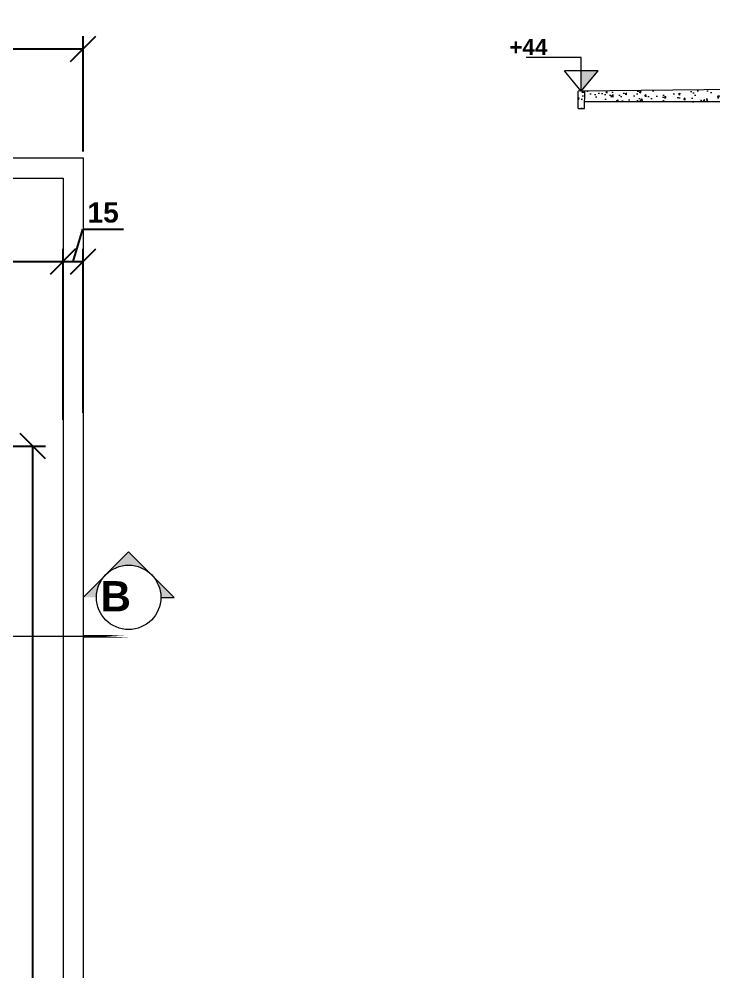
# Model space of a CAD drawing. Header units: centimetres. Extents: x 35234 to 39785, y -7058 to -4021.
# Drawn here: x 36256 to 36774, y -5247 to -4537 of the extents above; entities that cross this region are included whole.
import ezdxf

# ---------------------------------------------------------------- set-up
doc = ezdxf.new("R2010")
doc.units = ezdxf.units.CM
doc.header["$LTSCALE"] = 0.3
doc.linetypes.add('CENTER', pattern=[50.8, 31.75, -6.35, 6.35, -6.35])
for name, color, linetype, lineweight in [('Cotas', 250, 'Continuous', 5), ('Paredes', 87, 'Continuous', 20), ('Piso', 253, 'Continuous', 5), ('Simbolos', 1, 'Continuous', 13), ('Terra', 46, 'Continuous', 13)]:
    doc.layers.add(name, color=color, linetype=linetype, lineweight=lineweight)
doc.layers.add('Texto', color=102, linetype='Continuous')
doc.styles.add('Cotas', font='')
doc.styles.add('Texto', font='')
doc.styles.get('Cotas').set_extended_font_data('Arial', bold=True)
doc.styles.get('Texto').set_extended_font_data('Arial', bold=True)
doc.dimstyles.new('Cotas', dxfattribs={"dimscale": 0, "dimtxt": 2, "dimasz": 2.5, "dimexe": 1.25, "dimexo": 0.625, "dimtad": 1, "dimtxsty": 'Cotas', "dimblk": 'OBLIQUE', "dimcen": 2.5, "dimclrt": 102, "dimadec": 0, "dimazin": 0, "dimtfac": 1, "dimtmove": 0, "dimatfit": 3, "dimfxl": 1, "dimarcsym": 0})

# ---------------------------------------------------------------- blocks, each defined once
blk = doc.blocks.new('_Oblique')
at = {"color": 0, "linetype": 'ByBlock', "lineweight": -2}
blk.add_line((-0.5, -0.5), (0.5, 0.5), dxfattribs=at)
blk = doc.blocks.new('*D47')
at = {"layer": 'Cotas', "color": 0, "lineweight": -2, "transparency": 16777216}
for p, q in [((36158.49, -4855.31), (36275.68, -4855.31)), ((36266.3, -5690.31), (36266.3, -4855.31)), ((36158.49, -5690.31), (36275.68, -5690.31))]:
    blk.add_line(p, q, dxfattribs=at)
at = {"layer": 'Defpoints', "color": 0, "transparency": 16777216}
for p in [(36153.8, -4855.31), (36266.3, -4855.31), (36153.8, -5690.31)]:
    blk.add_point(p, dxfattribs=at)
at = {"layer": 'Cotas', "color": 0, "lineweight": -2, "transparency": 16777216, "xscale": 18.75000088180639, "yscale": 18.75000088180639, "zscale": 18.75000088180639}
for p, rotation in [((36266.3, -4855.31), 90), ((36266.3, -5690.31), 270)]:
    blk.add_blockref('_Oblique', p, dxfattribs=dict(at, rotation=rotation))
at = {"layer": 'Cotas', "color": 102, "transparency": 16777216, "insert": (36253.95, -5272.81), "char_height": 15, "attachment_point": 5, "rotation": 90, "style": 'Cotas'}
blk.add_mtext('835', dxfattribs=at)
blk = doc.blocks.new('*D42')
at = {"layer": 'Cotas', "color": 0, "lineweight": -2, "transparency": 16777216}
for p, q in [((36153.8, -4850.62), (36153.8, -4708.16)), ((36288.8, -4835.75), (36288.8, -4708.16)), ((36153.8, -4717.53), (36288.8, -4717.53))]:
    blk.add_line(p, q, dxfattribs=at)
at = {"layer": 'Defpoints', "color": 0, "transparency": 16777216}
for p in [(36288.8, -4717.53), (36288.8, -4840.44), (36153.8, -4855.31)]:
    blk.add_point(p, dxfattribs=at)
at = {"layer": 'Cotas', "color": 0, "lineweight": -2, "transparency": 16777216, "xscale": 18.75000088180639, "yscale": 18.75000088180639, "zscale": 18.75000088180639, "rotation": 180}
blk.add_blockref('_Oblique', (36153.8, -4717.53), dxfattribs=at)
at = {"layer": 'Cotas', "color": 0, "lineweight": -2, "transparency": 16777216, "xscale": 18.75000088180639, "yscale": 18.75000088180639, "zscale": 18.75000088180639}
blk.add_blockref('_Oblique', (36288.8, -4717.53), dxfattribs=at)
at = {"layer": 'Cotas', "color": 102, "transparency": 16777216, "insert": (36221.3, -4705.18), "char_height": 15, "attachment_point": 5, "style": 'Cotas'}
blk.add_mtext('135', dxfattribs=at)
blk = doc.blocks.new('*D43')
at = {"layer": 'Cotas', "color": 0, "lineweight": -2, "transparency": 16777216}
for p, q in [((36296.3, -4717.53), (36303.52, -4693.47)), ((36303.52, -4693.47), (36333.91, -4693.47)), ((36288.8, -4835.75), (36288.8, -4708.16)), ((36303.8, -4830.42), (36303.8, -4708.16)), ((36288.8, -4717.53), (36303.8, -4717.53))]:
    blk.add_line(p, q, dxfattribs=at)
at = {"layer": 'Defpoints', "color": 0, "transparency": 16777216}
for p in [(36303.8, -4717.53), (36303.8, -4835.11), (36288.8, -4840.44)]:
    blk.add_point(p, dxfattribs=at)
at = {"layer": 'Cotas', "color": 0, "lineweight": -2, "transparency": 16777216, "xscale": 18.75000088180639, "yscale": 18.75000088180639, "zscale": 18.75000088180639, "rotation": 180}
blk.add_blockref('_Oblique', (36288.8, -4717.53), dxfattribs=at)
at = {"layer": 'Cotas', "color": 0, "lineweight": -2, "transparency": 16777216, "xscale": 18.75000088180639, "yscale": 18.75000088180639, "zscale": 18.75000088180639}
blk.add_blockref('_Oblique', (36303.8, -4717.53), dxfattribs=at)
at = {"layer": 'Cotas', "color": 102, "transparency": 16777216, "insert": (36318.72, -4681.12), "char_height": 15, "attachment_point": 5, "style": 'Cotas'}
blk.add_mtext('15', dxfattribs=at)
blk = doc.blocks.new('*D44')
at = {"layer": 'Cotas', "color": 0, "lineweight": -2, "transparency": 16777216}
for p, q in [((35303.8, -4635.62), (35303.8, -4549.54)), ((36303.8, -4635.62), (36303.8, -4549.54)), ((35303.8, -4558.92), (36303.8, -4558.92))]:
    blk.add_line(p, q, dxfattribs=at)
at = {"layer": 'Defpoints', "color": 0, "transparency": 16777216}
for p in [(36303.8, -4558.92), (35303.8, -4640.31), (36303.8, -4640.31)]:
    blk.add_point(p, dxfattribs=at)
at = {"layer": 'Cotas', "color": 0, "lineweight": -2, "transparency": 16777216, "xscale": 18.75000088180639, "yscale": 18.75000088180639, "zscale": 18.75000088180639, "rotation": 180}
blk.add_blockref('_Oblique', (35303.8, -4558.92), dxfattribs=at)
at = {"layer": 'Cotas', "color": 0, "lineweight": -2, "transparency": 16777216, "xscale": 18.75000088180639, "yscale": 18.75000088180639, "zscale": 18.75000088180639}
blk.add_blockref('_Oblique', (36303.8, -4558.92), dxfattribs=at)
at = {"layer": 'Cotas', "color": 102, "transparency": 16777216, "insert": (35803.8, -4546.57), "char_height": 15, "attachment_point": 5, "style": 'Cotas'}
blk.add_mtext('1000', dxfattribs=at)

msp = doc.modelspace()

# ---------------------------------------------------------------- hatches: boundary and pattern name
at = {"layer": 'Piso'}
h = msp.add_hatch(dxfattribs=at)
h.set_pattern_fill('AR-CONC', color=256, scale=0.08)
h.set_pattern_definition([(50, (-18027.649, -2796.672), (14.5747735, -1.2751268), [1.524, -16.764]), (355, (-18027.649, -2796.672), (-2.8194737, 15.2845476), [1.2192, -13.4112467]), (100.451445, (-18026.434, -2796.778), (11.7552998, 14.00942), [1.2952007, -14.2472196]), (46.1842, (-18027.649, -2792.608), (21.686323, -3.363386), [2.286, -25.146]), (96.635558, (-18025.842, -2792.888), (18.992331, 19.79409), [1.942802, -21.370849]), (351.18415, (-18027.649, -2792.608), (18.992331, 19.79409), [1.828797, -20.116779]), (21, (-18025.617, -2793.624), (12.1291513, -8.1812159), [1.524, -16.764]), (326, (-18025.617, -2793.624), (4.9441623, 14.7350373), [1.2192, -13.4112]), (71.451445, (-18024.606, -2794.305), (17.0733135, 6.5538215), [1.2952007, -14.247195]), (37.5, (-18027.649, -2796.6717), (0.24708826, 6.7644031), [0, -13.24864, 0, -13.6144, 0, -13.462]), (7.5, (-18027.649, -2796.672), (5.345573, 8.014446), [0, -7.76224, 0, -12.94384, 0, -5.1308]), (327.5, (-18032.18, -2796.6717), (10.8472476, -0.4582995), [0, -5.08, 0, -15.8496, 0, -21.0312]), (317.5, (-18034.212, -2796.672), (11.8503345, 2.0341193), [0, -6.604, 0, -10.52576, 0, -14.9352])])
h.paths.add_polyline_path([(36892.77, -4583.467), (36877.77, -4583.467), (36877.77, -4588.467), (36677.811, -4590.418), (36677.77, -4590.467), (36677.704, -4598.467), (36877.77, -4598.467), (36877.77, -4613.467), (36881.52, -4613.467), (36883.395, -4623.467), (36885.27, -4613.467), (36887.145, -4603.467), (36889.02, -4613.467), (36892.77, -4613.467)])
h.paths.add_polyline_path([(36677.77, -4590.467), (36677.73, -4590.419), (36672.77, -4590.467), (36672.77, -4603.467), (36677.662, -4603.467)])
at = {"layer": 'Simbolos'}
h = msp.add_hatch(color=256, dxfattribs=at)
h.dxf.hatch_style = 1
h.paths.add_polyline_path([(36687.746, -4575.28), (36675.167, -4575.28), (36675.167, -4590.444)])
h = msp.add_hatch(color=256, dxfattribs=at)
h.dxf.hatch_style = 1
h.paths.add_polyline_path([(36337.743, -4934.135), (36320.773, -4951.105, -0.4142136), (36354.714, -4951.105)])
h.paths.add_polyline_path([(36354.714, -4951.105, -0.1989124), (36361.743, -4968.076), (36371.684, -4968.076)])
h.paths.add_polyline_path([(36303.802, -4968.076), (36313.743, -4968.076, -0.1989124), (36320.773, -4951.105)])

# ---------------------------------------------------------------- linework, layer by layer
at = {"layer": 'Paredes'}
for points in [[(35473.802, -6075.312), (35303.802, -6075.312), (35303.802, -4640.312), (36303.802, -4640.312), (36303.802, -6075.312), (36228.802, -6075.312)], [(35318.802, -5555.312), (35318.802, -4655.312), (36288.802, -4655.312), (36288.802, -5655.312)]]:
    msp.add_lwpolyline(points, dxfattribs=at)
at = {"layer": 'Piso'}
for p, q in [((36877.77, -4588.467), (36672.77, -4590.467)), ((36672.77, -4603.467), (36672.77, -4590.467)), ((36677.662, -4603.467), (36677.77, -4590.467)), ((36877.77, -4598.467), (36677.77, -4598.467))]:
    msp.add_line(p, q, dxfattribs=at)
at = {"layer": 'Simbolos'}
for p, q in [((36675.167, -4565.307), (36634.169, -4565.307)), ((36675.167, -4590.444), (36675.167, -4565.307)), ((36687.746, -4575.28), (36662.588, -4575.28)), ((36675.167, -4590.444), (36662.588, -4575.28)), ((36675.167, -4590.444), (36687.746, -4575.28)), ((36337.743, -4934.135), (36303.802, -4968.076)), ((36337.743, -4934.135), (36371.684, -4968.076)), ((36361.743, -4968.076), (36371.684, -4968.076))]:
    msp.add_line(p, q, dxfattribs=at)
at = {"layer": 'Simbolos', "linetype": 'CENTER', "const_width": 1}
msp.add_lwpolyline([(35983.556, -4997.076), (36303.802, -4997.076)], dxfattribs=at)
at = {"layer": 'Simbolos', "ltscale": 0.01, "const_width": 2}
msp.add_lwpolyline([(36337.743, -4997.076), (36303.802, -4997.076)], close=True, dxfattribs=at)
at = {"layer": 'Simbolos'}
msp.add_circle((36337.743, -4968.076), 24, dxfattribs=at)
at = {"layer": 'Terra'}
msp.add_line((36672.77, -4603.467), (36677.662, -4603.467), dxfattribs=at)

# ---------------------------------------------------------------- texts
at = {"layer": 'Texto', "attachment_point": 3, "style": 'Texto'}
for s, width, insert, char_height in [('+44', 5.76926, (36649.986, -4551.544), 12), ('B', 5.47206, (36339.442, -4955.993), 22.5)]:
    msp.add_mtext_dynamic_manual_height_columns(s, width=width, gutter_width=2, heights=[0], dxfattribs=dict(at, insert=insert, char_height=char_height))

# ---------------------------------------------------------------- dimensions: what is measured, and where the dimension line sits
at = {"layer": 'Cotas'}
for base, p1, p2, override, picture, middle in [((36303.802, -4558.918), (35303.802, -4640.312), (36303.802, -4640.312), {"dimscale": 7.5}, '*D44', (35803.802, -4546.571)), ((36303.802, -4717.53), (36288.802, -4840.436), (36303.802, -4835.11), {"dimscale": 7.5, "dimtmove": 1}, '*D43', (36308.209, -4681.119)), ((36288.802, -4717.53), (36153.802, -4855.312), (36288.802, -4840.436), {"dimscale": 7.5, "dimtmove": 1}, '*D42', (36221.302, -4705.184))]:
    dim = msp.add_linear_dim(base=base, p1=p1, p2=p2, dimstyle='Cotas', override=override, dxfattribs=at)
    dim.commit()
    dim.dimension.update_dxf_attribs({"geometry": picture, "text_midpoint": middle})
dim = msp.add_linear_dim(base=(36266.302, -4855.312), p1=(36153.802, -5690.312), p2=(36153.802, -4855.312), angle=90, dimstyle='Cotas', override={"dimscale": 7.5, "dimtmove": 1}, dxfattribs=at)
dim.commit()
dim.dimension.update_dxf_attribs({"geometry": '*D47', "text_midpoint": (36253.951, -5272.812)})

doc.saveas('drawing.dxf')
